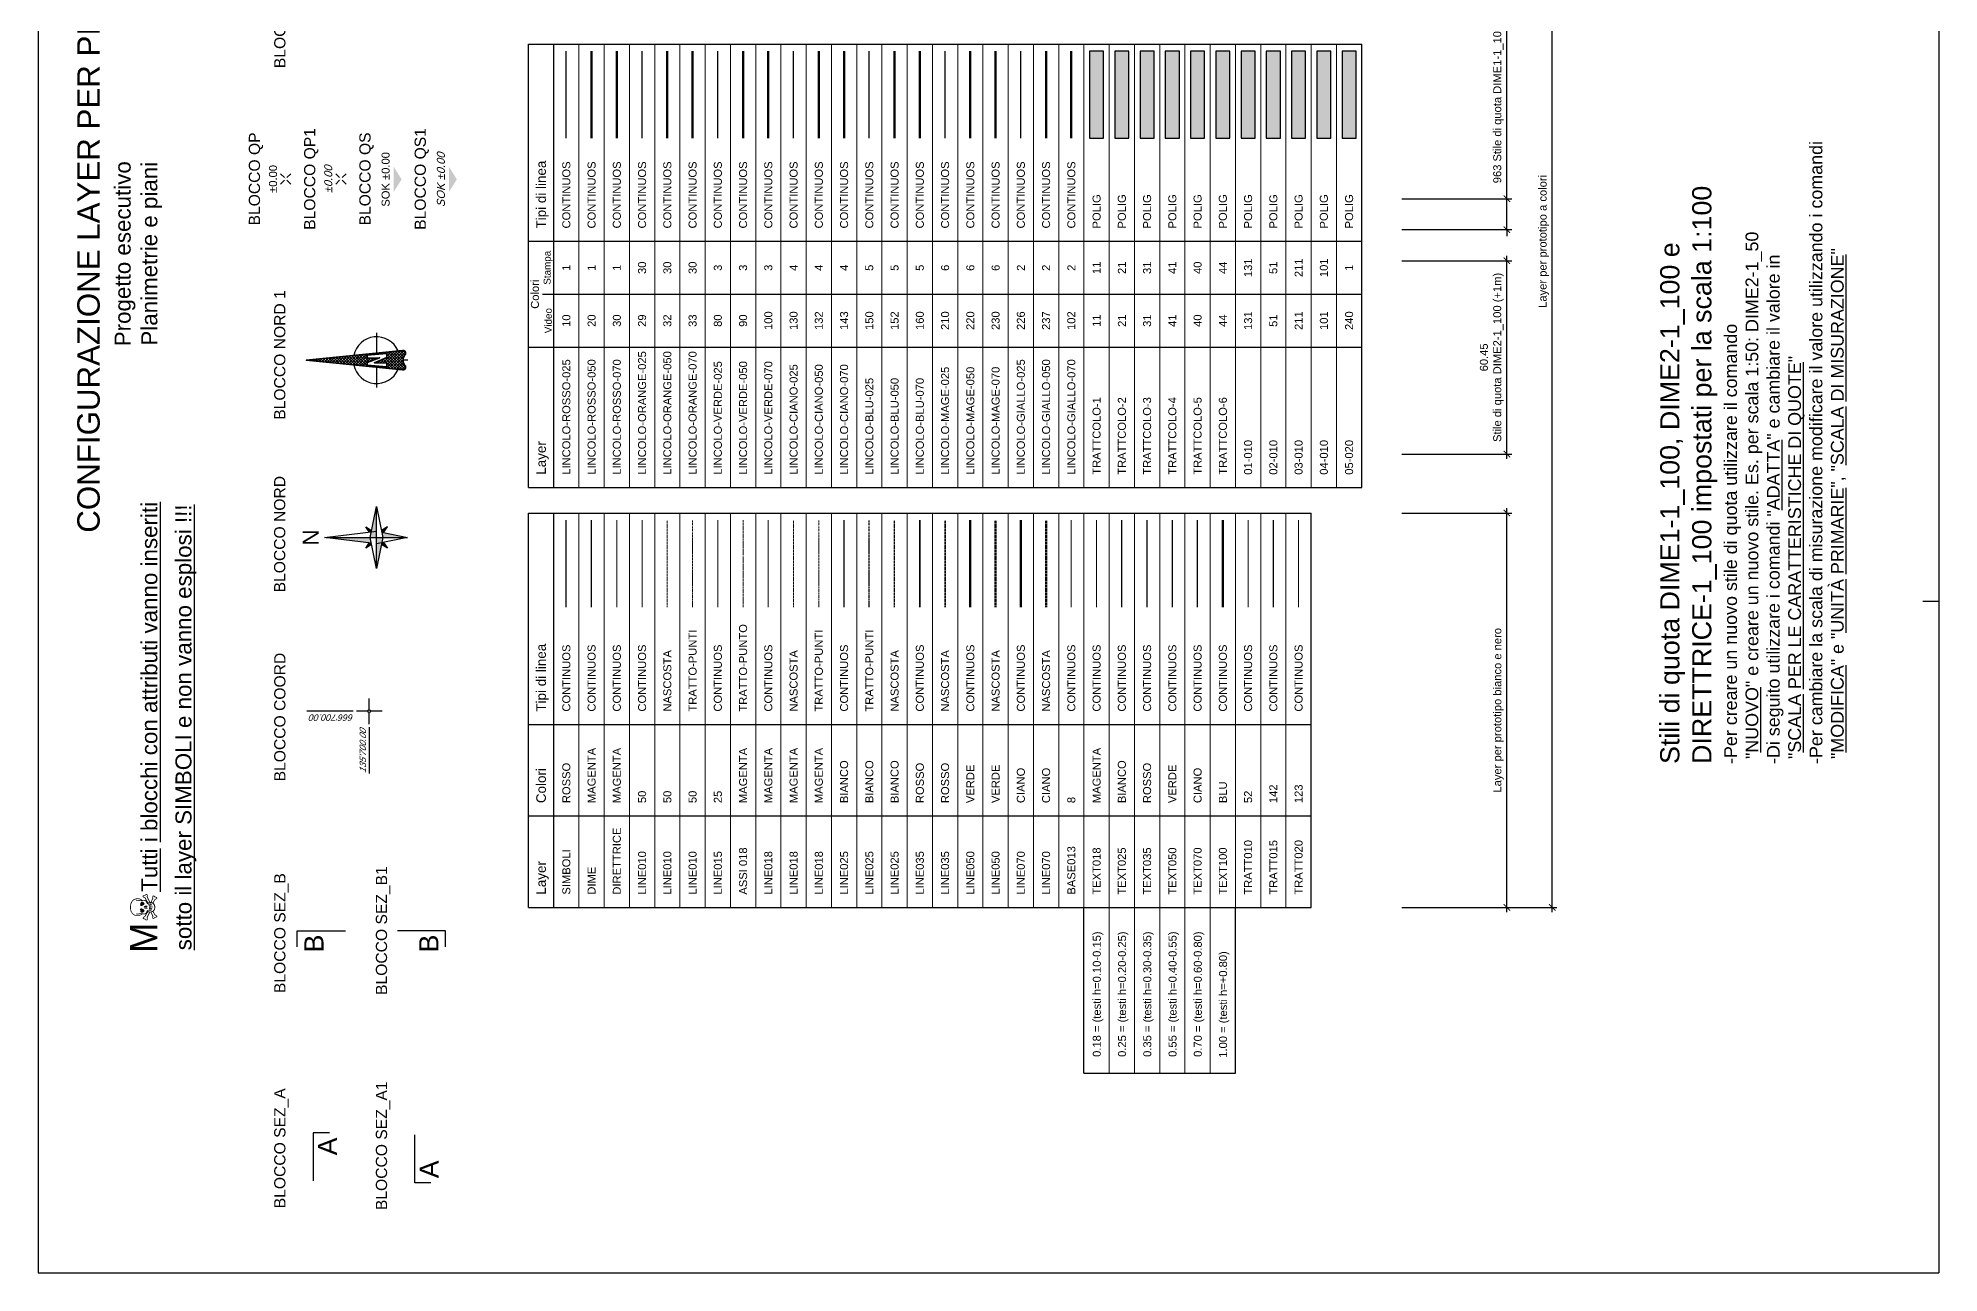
# Model space of a CAD drawing. Extents: x 61466 to 63015, y 108404 to 110397.
# Drawn here: x 61466 to 62060, y 108480 to 108866 of the extents above; entities that cross this region are included whole.
import ezdxf
from ezdxf.enums import TextEntityAlignment as Align

# ---------------------------------------------------------------- set-up
doc = ezdxf.new("R2010")
doc.units = 0
doc.header["$LTSCALE"] = 1.000015
doc.header["$MEASUREMENT"] = 0
for name, pattern in [('NASCOSTA2', [4.7625, 3.175, -1.5875]), ('TRATTO-PUNTI2', [0.625, 0.25, -0.125, 0, -0.125, 0, -0.125]), ('TRATTO-PUNTO', [1, 0.5, -0.25, 0, -0.25])]:
    doc.linetypes.add(name, pattern=pattern)
for name, color, linetype, lineweight in [('01-010', 131, 'Continuous', 9), ('02-010', 51, 'Continuous', 9), ('03-010', 211, 'Continuous', 9), ('04-010', 101, 'Continuous', 9), ('05-020', 240, 'Continuous', 20), ('ASSI018', 6, 'TRATTO-PUNTO', 18), ('BASE013', 8, 'Continuous', 13), ('DIRETTRICE', 6, 'Continuous', 18), ('LINCOLOBLU-025', 150, 'Continuous', 25), ('LINCOLOBLU-050', 152, 'Continuous', 50), ('LINCOLOBLU-070', 160, 'Continuous', 70), ('LINCOLOCIANO-025', 130, 'Continuous', 25), ('LINCOLOCIANO-050', 132, 'Continuous', 50), ('LINCOLOCIANO-070', 143, 'Continuous', 70), ('LINCOLOGIALLO-025', 226, 'Continuous', 25), ('LINCOLOGIALLO-050', 237, 'Continuous', 50), ('LINCOLOGIALLO-070', 102, 'Continuous', 70), ('LINCOLOMAGE-025', 210, 'Continuous', 25), ('LINCOLOMAGE-050', 220, 'Continuous', 50), ('LINCOLOMAGE-070', 230, 'Continuous', 70), ('LINCOLOORANGE-025', 66, 'Continuous', 25), ('LINCOLOORANGE-050', 32, 'Continuous', 50), ('LINCOLOORANGE-070', 33, 'Continuous', 70), ('LINCOLOROSSO-025', 10, 'Continuous', 25), ('LINCOLOROSSO-050', 20, 'Continuous', 50), ('LINCOLOROSSO-070', 30, 'Continuous', 70), ('LINCOLOVERDE-025', 80, 'Continuous', 25), ('LINCOLOVERDE-050', 90, 'Continuous', 50), ('LINCOLOVERDE-070', 100, 'Continuous', 70), ('LINE010', 2, 'Continuous', 9), ('LINE015', 25, 'Continuous', 15), ('LINE018', 6, 'Continuous', 18), ('LINE025', 7, 'Continuous', 25), ('LINE035', 1, 'Continuous', 35), ('LINE050', 3, 'Continuous', 53), ('LINE070', 4, 'Continuous', 70), ('TEXT018', 6, 'Continuous', 18), ('TEXT025', 7, 'Continuous', 25), ('TEXT100', 5, 'Continuous', 80), ('TRATT010', 52, 'Continuous', 9), ('TRATT020', 123, 'Continuous', 20)]:
    doc.layers.add(name, color=color, linetype=linetype, lineweight=lineweight)
for name, color, linetype in [('DIME', 6, 'Continuous'), ('SIMBOLI', 1, 'Continuous'), ('TEXT035', 1, 'Continuous'), ('TEXT050', 3, 'Continuous'), ('TEXT070', 4, 'Continuous'), ('TRATT015', 8, 'Continuous'), ('TRATTCOLO-1', 11, 'Continuous'), ('TRATTCOLO-2', 21, 'Continuous'), ('TRATTCOLO-3', 31, 'Continuous'), ('TRATTCOLO-4', 41, 'Continuous'), ('TRATTCOLO-5', 40, 'Continuous'), ('TRATTCOLO-6', 44, 'Continuous')]:
    doc.layers.add(name, color=color, linetype=linetype)
doc.styles.add('ARIAL', font='arial.ttf')
doc.styles.add('ARIAL CORSIVO', font='ariali.ttf', dxfattribs={"oblique": 7.5})
doc.dimstyles.new('DIME1-1_100', dxfattribs={"dimscale": 10, "dimtxt": 0.25, "dimasz": 0.2, "dimexe": 0.15, "dimexo": 0.5, "dimgap": 0.1, "dimtad": 1, "dimdec": 0, "dimlfac": 100, "dimzin": 4, "dimdsep": 46, "dimtxsty": 'ARIAL', "dimblk1": 'ARCHTICK', "dimblk2": 'ARCHTICK', "dimsah": 1, "dimcen": 0.09, "dimdle": 0.15, "dimclrd": 6, "dimclre": 6, "dimclrt": 1, "dimaunit": 2, "dimadec": 0, "dimazin": 0, "dimtfac": 1, "dimtdec": 0, "dimtmove": 0, "dimatfit": 1, "dimldrblk": 'ARCHTICK', "dimfxl": 1, "dimtolj": 1, "dimtzin": 0, "dimarcsym": 0})
doc.dimstyles.new('DIME2-1_100', dxfattribs={"dimscale": 10, "dimtxt": 0.25, "dimasz": 0.2, "dimexe": 0.15, "dimexo": 0.5, "dimgap": 0.1, "dimtad": 1, "dimzin": 0, "dimdsep": 46, "dimtxsty": 'ARIAL', "dimblk1": 'ARCHTICK', "dimblk2": 'ARCHTICK', "dimsah": 1, "dimcen": 0.09, "dimdle": 0.15, "dimclrd": 6, "dimclre": 6, "dimclrt": 1, "dimaunit": 2, "dimadec": 0, "dimazin": 0, "dimtfac": 1, "dimtmove": 0, "dimatfit": 1, "dimldrblk": 'ARCHTICK', "dimfxl": 1, "dimtolj": 1, "dimtzin": 0, "dimarcsym": 0})

# ---------------------------------------------------------------- blocks, each defined once
blk = doc.blocks.new('_ARCHTICK')
at = {"color": 0, "linetype": 'ByBlock', "const_width": 0.15}
blk.add_lwpolyline([(-0.5, -0.5), (0.5, 0.5)], dxfattribs=at)
blk = doc.blocks.new('*D33')
at = {"layer": 'DIME', "color": 6, "lineweight": -2, "transparency": 16777216}
for p, q in [((61892, 108717.12), (61926.34, 108717.12)), ((61924.84, 108592.32), (61924.84, 108718.62)), ((61892, 108593.82), (61926.34, 108593.82))]:
    blk.add_line(p, q, dxfattribs=at)
at = {"layer": 'DIME', "color": 6, "lineweight": -2, "transparency": 16777216, "xscale": 2, "yscale": 2, "zscale": 2}
for p, rotation in [((61924.84, 108717.12), 90), ((61924.84, 108593.82), 270)]:
    blk.add_blockref('_ARCHTICK', p, dxfattribs=dict(at, rotation=rotation))
at = {"layer": 'DIME', "color": 1, "transparency": 16777216, "insert": (61922.22, 108655.47), "char_height": 2.5, "attachment_point": 5, "rotation": 90, "style": 'ARIAL'}
blk.add_mtext('\\A1;{\\fArial|b0|i0|c0|p32;Layer per prototipo bianco e nero}', dxfattribs=at)
blk = doc.blocks.new('*D34')
at = {"layer": 'DIME', "color": 6, "lineweight": -2, "transparency": 16777216}
for p, q in [((61924.84, 108815.33), (61924.84, 108879.88)), ((61892, 108815.33), (61926.34, 108815.33)), ((61924.84, 108805.7), (61924.84, 108815.33)), ((61892, 108805.7), (61926.34, 108805.7)), ((61924.84, 108805.7), (61924.84, 108803.7))]:
    blk.add_line(p, q, dxfattribs=at)
at = {"layer": 'DIME', "color": 6, "lineweight": -2, "transparency": 16777216, "xscale": 2, "yscale": 2, "zscale": 2}
for p, rotation in [((61924.84, 108815.33), 270), ((61924.84, 108805.7), 90)]:
    blk.add_blockref('_ARCHTICK', p, dxfattribs=dict(at, rotation=rotation))
at = {"layer": 'DIME', "color": 1, "transparency": 16777216, "insert": (61922.2, 108849.61), "char_height": 2.5, "attachment_point": 5, "rotation": 90, "style": 'ARIAL'}
blk.add_mtext('\\A1;963 {\\fArial|b0|i0|c0|p32;Stile di quota DIME1-1_100 (-1m)}', dxfattribs=at)
blk = doc.blocks.new('*D35')
at = {"layer": 'DIME', "color": 6, "lineweight": -2, "transparency": 16777216}
for p, q in [((61924.84, 108734.05), (61924.84, 108797.5)), ((61892, 108796), (61926.34, 108796)), ((61892, 108735.55), (61926.34, 108735.55))]:
    blk.add_line(p, q, dxfattribs=at)
at = {"layer": 'DIME', "color": 6, "lineweight": -2, "transparency": 16777216, "xscale": 2, "yscale": 2, "zscale": 2}
for p, rotation in [((61924.84, 108796), 90), ((61924.84, 108735.55), 270)]:
    blk.add_blockref('_ARCHTICK', p, dxfattribs=dict(at, rotation=rotation))
at = {"layer": 'DIME', "color": 1, "transparency": 16777216, "insert": (61920.11, 108765.77), "char_height": 2.5, "attachment_point": 5, "rotation": 90, "style": 'ARIAL'}
blk.add_mtext('\\A1;60.45 \\PStile di quota DIME2-1_100 (+1m)', dxfattribs=at)
blk = doc.blocks.new('*D37')
at = {"layer": 'DIME', "color": 6, "lineweight": -2, "transparency": 16777216}
for p, q in [((61938.99, 108592.32), (61938.99, 109011.74)), ((61892, 109010.24), (61940.49, 109010.24)), ((61892, 108593.82), (61940.49, 108593.82))]:
    blk.add_line(p, q, dxfattribs=at)
at = {"layer": 'DIME', "color": 6, "lineweight": -2, "transparency": 16777216, "xscale": 2, "yscale": 2, "zscale": 2}
for p, rotation in [((61938.99, 109010.24), 90), ((61938.99, 108593.82), 270)]:
    blk.add_blockref('_ARCHTICK', p, dxfattribs=dict(at, rotation=rotation))
at = {"layer": 'DIME', "color": 1, "transparency": 16777216, "insert": (61936.37, 108802.03), "char_height": 2.5, "attachment_point": 5, "rotation": 90, "style": 'ARIAL'}
blk.add_mtext('\\A1;{\\fArial|b0|i0|c0|p32;Layer per prototipo a colori}', dxfattribs=at)
blk = doc.blocks.new('SEZ_B1')
at = {"layer": 'SIMBOLI', "color": 4}
blk.add_lwpolyline([(-0.5, 0), (0, 0), (0, 1.5)], dxfattribs=at)
at = {"layer": 'SIMBOLI', "color": 4, "style": 'ARIAL'}
blk.add_attdef('SEZIONE', text='', height=0.6, dxfattribs=at).set_placement((-0.397, 0.519), align=Align.MIDDLE)
blk = doc.blocks.new('SEZ_B')
at = {"layer": 'SIMBOLI', "color": 4, "flags": 128}
blk.add_lwpolyline([(-0.5, 0), (0, 0), (0, -1.5)], dxfattribs=at)
at = {"layer": 'SIMBOLI', "color": 4, "style": 'ARIAL'}
blk.add_attdef('SEZIONE', text='', height=0.6, dxfattribs=at).set_placement((-0.397, -0.519), align=Align.MIDDLE)
blk = doc.blocks.new('SEZ_A')
at = {"layer": 'SIMBOLI', "color": 4, "flags": 128}
blk.add_lwpolyline([(0, -0.5), (0, 0), (-1.5, 0)], dxfattribs=at)
at = {"layer": 'SIMBOLI', "color": 4, "style": 'ARIAL'}
blk.add_attdef('SEZIONE', text='', height=0.6, dxfattribs=at).set_placement((-0.421, -0.443), align=Align.MIDDLE)
blk = doc.blocks.new('NORD')
at = {"layer": 'SIMBOLI'}
for p, q in [((-0.18, 0.163), (0, 1.631)), ((-0.18, 0.163), (0, 1.631)), ((0, 1.631), (0.2, 0)), ((0, 1.631), (0.2, 0)), ((0, 1.577), (0, -0.969)), ((0, 1.577), (0, -0.969)), ((-0.969, 0), (0, 0.2)), ((-0.969, 0), (0, 0.2)), ((-0.969, 0), (0.969, 0)), ((0, -0.2), (-0.969, 0)), ((-0.969, 0), (0.969, 0)), ((0, -0.2), (-0.969, 0)), ((-0.218, 0.155), (-0.337, 0.337)), ((-0.337, 0.337), (-0.172, 0.229)), ((-0.218, 0.155), (-0.337, 0.337)), ((-0.337, 0.337), (-0.172, 0.229)), ((0, -0.969), (-0.2, 0)), ((0, -0.969), (-0.2, 0)), ((0, 0.2), (0.969, 0)), ((0, 0.2), (0.969, 0)), ((0.969, 0), (0, -0.2)), ((0.969, 0), (0, -0.2)), ((0.172, 0.229), (0.337, 0.337)), ((0.172, 0.229), (0.337, 0.337)), ((0.337, 0.337), (0.218, 0.155)), ((0.337, 0.337), (0.218, 0.155)), ((-0.337, -0.337), (-0.218, -0.155)), ((-0.337, -0.337), (-0.218, -0.155)), ((-0.155, -0.218), (-0.337, -0.337)), ((-0.155, -0.218), (-0.337, -0.337)), ((0.166, -0.166), (0, -0.969)), ((0.166, -0.166), (0, -0.969)), ((0.155, -0.218), (0.337, -0.337)), ((0.155, -0.218), (0.337, -0.337)), ((0.337, -0.337), (0.218, -0.155)), ((0.337, -0.337), (0.218, -0.155))]:
    blk.add_line(p, q, dxfattribs=at)
for points in [[(-0.18, 0.163), (0, 1.631), (0, 0.2)], [(-0.18, 0.163), (0, 1.631), (0, 0.2)], [(-0.969, 0), (0, 0), (0, -0.2)], [(-0.969, 0), (0, 0), (0, -0.2)], [(-0.337, 0.337), (-0.18, 0.163), (-0.218, 0.155)], [(-0.337, 0.337), (-0.172, 0.229), (-0.18, 0.163)], [(-0.337, 0.337), (-0.18, 0.163), (-0.218, 0.155)], [(-0.337, 0.337), (-0.172, 0.229), (-0.18, 0.163)], [(0, 0), (0, 0.2), (0.969, 0)], [(0, 0), (0, 0.2), (0.969, 0)], [(0.172, 0.229), (0.337, 0.337), (0.218, 0.155), (0.18, 0.163)], [(0.18, 0.163), (0.172, 0.229), (0.337, 0.337)], [(0.172, 0.229), (0.337, 0.337), (0.218, 0.155), (0.18, 0.163)], [(0.18, 0.163), (0.172, 0.229), (0.337, 0.337)], [(0.218, 0.155), (0.18, 0.163), (0.337, 0.337)], [(0.218, 0.155), (0.18, 0.163), (0.337, 0.337)], [(-0.337, -0.337), (-0.218, -0.155), (-0.166, -0.166)], [(-0.337, -0.337), (-0.218, -0.155), (-0.166, -0.166)], [(-0.337, -0.337), (-0.166, -0.166), (-0.155, -0.218)], [(-0.337, -0.337), (-0.166, -0.166), (-0.155, -0.218)], [(0, -0.2), (0.166, -0.166), (0, -0.969)], [(0, -0.2), (0.166, -0.166), (0, -0.969)], [(0.155, -0.218), (0.166, -0.166), (0.337, -0.337)], [(0.155, -0.218), (0.166, -0.166), (0.337, -0.337)], [(0.166, -0.166), (0.218, -0.155), (0.337, -0.337)], [(0.166, -0.166), (0.218, -0.155), (0.337, -0.337)]]:
    blk.add_solid(points, dxfattribs=at)
at = {"layer": 'SIMBOLI', "style": 'ARIAL'}
blk.add_text('N', height=0.5, dxfattribs=at).set_placement((0, 1.657), align=Align.BOTTOM_CENTER)
blk = doc.blocks.new('QS')
at = {"layer": 'SIMBOLI'}
blk.add_solid([(0.4, 0.25), (-0.4, 0.25), (0, 0)], dxfattribs=at)
at = {"layer": 'SIMBOLI', "style": 'ARIAL'}
blk.add_attdef('SOK', text='', height=0.25, dxfattribs=at).set_placement((0, 0.375), align=Align.CENTER)
blk = doc.blocks.new('SEZ_A1')
at = {"layer": 'SIMBOLI', "color": 4}
blk.add_lwpolyline([(-1.5, -0.5), (-1.5, 0), (0, 0)], dxfattribs=at)
at = {"layer": 'SIMBOLI', "color": 4, "style": 'ARIAL', "text_generation_flag": 6}
blk.add_attdef('SEZIONE', text='', height=0.6, rotation=180, dxfattribs=at).set_placement((-1.079, -0.443), align=Align.MIDDLE)
blk = doc.blocks.new('QP')
at = {"layer": 'LINE018'}
for p, q in [((-0.161, 0.161), (-0.04, 0.04)), ((0.04, 0.04), (0.161, 0.161)), ((-0.161, -0.161), (-0.04, -0.04)), ((0.04, -0.04), (0.161, -0.161))]:
    blk.add_line(p, q, dxfattribs=at)
at = {"layer": 'LINE018', "const_width": 0.00778}
blk.add_lwpolyline([(-0.004, 0, 1), (0.004, 0, 1)], format="xyb", close=True, dxfattribs=at)
at = {"layer": 'SIMBOLI', "style": 'ARIAL'}
blk.add_attdef('0.00', text='', height=0.25, dxfattribs=at).set_placement((0, 0.27), align=Align.CENTER)
blk = doc.blocks.new('QP1')
at = {"layer": 'LINE018'}
for p, q in [((-0.161, 0.161), (-0.04, 0.04)), ((0.04, 0.04), (0.161, 0.161)), ((-0.161, -0.161), (-0.04, -0.04)), ((0.04, -0.04), (0.161, -0.161))]:
    blk.add_line(p, q, dxfattribs=at)
at = {"layer": 'LINE018', "const_width": 0.00778}
blk.add_lwpolyline([(-0.004, 0, 1), (0.004, 0, 1)], format="xyb", close=True, dxfattribs=at)
at = {"layer": 'SIMBOLI', "style": 'ARIAL CORSIVO', "oblique": 7.5}
blk.add_attdef('0.00', text='', height=0.25, dxfattribs=at).set_placement((0, 0.27), align=Align.CENTER)
blk = doc.blocks.new('QS1')
at = {"layer": 'SIMBOLI'}
blk.add_solid([(0.4, 0.25), (-0.4, 0.25), (0, 0)], dxfattribs=at)
at = {"layer": 'SIMBOLI', "style": 'ARIAL CORSIVO', "oblique": 7.5}
blk.add_attdef('SOK', text='', height=0.25, dxfattribs=at).set_placement((0, 0.375), align=Align.CENTER)
blk = doc.blocks.new('NORD 1')
at = {"layer": 'TRATT010'}
h = blk.add_hatch(dxfattribs=at)
h.set_pattern_fill('ANSI37', color=256, scale=0.5, style=0)
h.set_pattern_definition([(45, (-28.532005, -47.84921), (-0.044194174, 0.044194174), []), (135, (-28.532005, -47.84921), (-0.044194174, -0.044194174), [])])
h.paths.add_polyline_path([(0, 3.171), (-0.305, 0.163, 0.556724), (-0.21, 0.065, 0.109588), (-0.137, 0.108, -0.176399), (0, 0.14, -0.176399), (0.137, 0.108, 0.109588), (0.21, 0.065, 0.556724), (0.305, 0.163)])
h.paths.add_polyline_path([(0.065, 1.263), (0.16, 1.263), (0.211, 0.654), (0.079, 0.654), (-0.083, 1.037), (-0.096, 0.654), (-0.211, 0.654), (-0.16, 1.263), (-0.073, 1.263), (0.076, 0.879)], flags=16)
at = {"layer": 'LINE025'}
for p, q in [((-0.223, 0.97), (-0.853, 0.97)), ((0.853, 0.97), (0.223, 0.97)), ((0, 0), (0, 0.14))]:
    blk.add_line(p, q, dxfattribs=at)
for start, end in [(101.91668, 246.50366), (293.49634, 78.08332)]:
    blk.add_arc((0, 0.97), 0.73, start, end, dxfattribs=at)
at = {"layer": 'LINE035'}
blk.add_lwpolyline([(-0.305, 0.163, 0.556724), (-0.21, 0.065, 0.109588), (-0.137, 0.108, -0.176399), (0, 0.14, -0.176399), (0.137, 0.108, 0.109588), (0.21, 0.065, 0.556724), (0.305, 0.163), (0, 3.171)], format="xyb", close=True, dxfattribs=at)
blk.add_lwpolyline([(-0.211, 0.654), (-0.16, 1.263), (-0.073, 1.263), (0.076, 0.879), (0.065, 1.263), (0.16, 1.263), (0.211, 0.654), (0.079, 0.654), (-0.083, 1.037), (-0.096, 0.654)], close=True, dxfattribs=at)
blk = doc.blocks.new('COORD')
at = {"layer": 'SIMBOLI', "color": 6}
for p, q in [((0, 0.5), (0, 1.95)), ((-0.5, 0), (-1.95, 0)), ((-0.4, 0), (-0.04, 0)), ((0, 0.04), (0, 0.4)), ((0.04, 0), (0.4, 0)), ((0, -0.4), (0, -0.04))]:
    blk.add_line(p, q, dxfattribs=at)
blk.add_circle((0, 0), 0.04, dxfattribs=at)
at = {"layer": 'TEXT025', "color": 0, "style": 'ARIAL CORSIVO', "oblique": 7.5}
blk.add_attdef('X', (-0.1, 0.5), '', height=0.2, rotation=90, dxfattribs=at)
at = {"layer": 'TEXT025', "color": 0, "style": 'ARIAL CORSIVO', "oblique": 20.25}
blk.add_attdef('Y', (-1.926, 0.1), '', height=0.2, dxfattribs=at)

msp = doc.modelspace()

# ---------------------------------------------------------------- hatches: boundary and pattern name
at = {"layer": '01-010'}
msp.add_hatch(color=256, dxfattribs=at).paths.add_polyline_path([(61841.782, 108834.281), (61846.161, 108834.281), (61846.161, 108861.441), (61841.782, 108861.441)])
at = {"layer": '02-010'}
msp.add_hatch(color=256, dxfattribs=at).paths.add_polyline_path([(61849.672, 108834.281), (61854.051, 108834.281), (61854.051, 108861.441), (61849.672, 108861.441)])
at = {"layer": '03-010'}
msp.add_hatch(color=256, dxfattribs=at).paths.add_polyline_path([(61857.562, 108834.281), (61861.941, 108834.281), (61861.941, 108861.441), (61857.562, 108861.441)])
at = {"layer": '04-010'}
msp.add_hatch(color=256, dxfattribs=at).paths.add_polyline_path([(61865.452, 108834.281), (61869.832, 108834.281), (61869.832, 108861.441), (61865.452, 108861.441)])
at = {"layer": '05-020'}
msp.add_hatch(color=256, dxfattribs=at).paths.add_polyline_path([(61873.342, 108834.281), (61877.722, 108834.281), (61877.722, 108861.441), (61873.342, 108861.441)])
at = {"layer": 'TRATTCOLO-1'}
msp.add_hatch(color=256, dxfattribs=at).paths.add_polyline_path([(61798.82, 108861.441), (61794.441, 108861.441), (61794.441, 108834.281), (61798.82, 108834.281)])
at = {"layer": 'TRATTCOLO-2'}
msp.add_hatch(color=256, dxfattribs=at).paths.add_polyline_path([(61806.71, 108861.441), (61802.331, 108861.441), (61802.331, 108834.281), (61806.71, 108834.281)])
at = {"layer": 'TRATTCOLO-3'}
msp.add_hatch(color=256, dxfattribs=at).paths.add_polyline_path([(61814.6, 108861.441), (61810.221, 108861.441), (61810.221, 108834.281), (61814.6, 108834.281)])
at = {"layer": 'TRATTCOLO-4'}
msp.add_hatch(color=256, dxfattribs=at).paths.add_polyline_path([(61818.111, 108834.281), (61822.491, 108834.281), (61822.491, 108861.441), (61818.111, 108861.441)])
at = {"layer": 'TRATTCOLO-5'}
msp.add_hatch(color=256, dxfattribs=at).paths.add_polyline_path([(61830.381, 108861.441), (61826.001, 108861.441), (61826.001, 108834.281), (61830.381, 108834.281)])
at = {"layer": 'TRATTCOLO-6'}
msp.add_hatch(color=256, dxfattribs=at).paths.add_polyline_path([(61833.891, 108834.281), (61838.271, 108834.281), (61838.271, 108861.441), (61833.891, 108861.441)])

# ---------------------------------------------------------------- linework, layer by layer
at = {"layer": 'ASSI018', "linetype": 'TRATTO-PUNTO', "ltscale": 0.5}
msp.add_line((61686.166, 108687.717), (61686.166, 108714.877), dxfattribs=at)
at = {"layer": 'BASE013'}
msp.add_line((61788.738, 108687.717), (61788.738, 108714.877), dxfattribs=at)
at = {"layer": 'DIME'}
msp.add_line((61638.825, 108687.717), (61638.825, 108714.877), dxfattribs=at)
at = {"layer": 'DIRETTRICE'}
msp.add_line((61646.715, 108687.717), (61646.715, 108714.877), dxfattribs=at)
at = {"layer": 'LINCOLOBLU-025'}
msp.add_line((61725.617, 108834.277), (61725.617, 108861.437), dxfattribs=at)
at = {"layer": 'LINCOLOBLU-050'}
msp.add_line((61733.507, 108834.277), (61733.507, 108861.437), dxfattribs=at)
at = {"layer": 'LINCOLOBLU-070'}
msp.add_line((61741.397, 108834.277), (61741.397, 108861.437), dxfattribs=at)
at = {"layer": 'LINCOLOCIANO-025', "ltscale": 0.1}
msp.add_line((61701.946, 108834.277), (61701.946, 108861.437), dxfattribs=at)
at = {"layer": 'LINCOLOCIANO-050'}
msp.add_line((61709.836, 108834.277), (61709.836, 108861.437), dxfattribs=at)
at = {"layer": 'LINCOLOCIANO-070', "ltscale": 0.1}
msp.add_line((61717.726, 108834.277), (61717.726, 108861.437), dxfattribs=at)
at = {"layer": 'LINCOLOGIALLO-025'}
msp.add_line((61772.958, 108834.277), (61772.958, 108861.437), dxfattribs=at)
at = {"layer": 'LINCOLOGIALLO-050'}
msp.add_line((61780.848, 108834.277), (61780.848, 108861.437), dxfattribs=at)
at = {"layer": 'LINCOLOGIALLO-070'}
msp.add_line((61788.738, 108834.277), (61788.738, 108861.437), dxfattribs=at)
at = {"layer": 'LINCOLOMAGE-025'}
msp.add_line((61749.287, 108834.277), (61749.287, 108861.437), dxfattribs=at)
at = {"layer": 'LINCOLOMAGE-050'}
msp.add_line((61757.177, 108834.277), (61757.177, 108861.437), dxfattribs=at)
at = {"layer": 'LINCOLOMAGE-070'}
msp.add_line((61765.067, 108834.277), (61765.067, 108861.437), dxfattribs=at)
at = {"layer": 'LINCOLOORANGE-025', "ltscale": 0.1}
msp.add_line((61654.605, 108834.277), (61654.605, 108861.437), dxfattribs=at)
at = {"layer": 'LINCOLOORANGE-050'}
msp.add_line((61662.495, 108834.277), (61662.495, 108861.437), dxfattribs=at)
at = {"layer": 'LINCOLOORANGE-070', "ltscale": 0.1}
msp.add_line((61670.385, 108834.277), (61670.385, 108861.437), dxfattribs=at)
at = {"layer": 'LINCOLOROSSO-025'}
msp.add_line((61630.935, 108834.277), (61630.935, 108861.437), dxfattribs=at)
at = {"layer": 'LINCOLOROSSO-050'}
msp.add_line((61638.825, 108834.277), (61638.825, 108861.437), dxfattribs=at)
at = {"layer": 'LINCOLOROSSO-070'}
msp.add_line((61646.715, 108834.277), (61646.715, 108861.437), dxfattribs=at)
at = {"layer": 'LINCOLOVERDE-025'}
msp.add_line((61678.276, 108834.277), (61678.276, 108861.437), dxfattribs=at)
at = {"layer": 'LINCOLOVERDE-050', "ltscale": 0.1}
msp.add_line((61686.166, 108834.277), (61686.166, 108861.437), dxfattribs=at)
at = {"layer": 'LINCOLOVERDE-070'}
msp.add_line((61694.056, 108834.277), (61694.056, 108861.437), dxfattribs=at)
at = {"layer": 'LINE010', "color": 50}
msp.add_line((61654.605, 108687.717), (61654.605, 108714.877), dxfattribs=at)
at = {"layer": 'LINE010', "color": 50, "linetype": 'NASCOSTA2', "ltscale": 0.1}
msp.add_line((61662.495, 108687.717), (61662.495, 108714.877), dxfattribs=at)
at = {"layer": 'LINE010', "linetype": 'TRATTO-PUNTI2'}
msp.add_line((61670.385, 108687.717), (61670.385, 108714.877), dxfattribs=at)
at = {"layer": 'LINE015'}
msp.add_line((61678.276, 108687.717), (61678.276, 108714.877), dxfattribs=at)
at = {"layer": 'LINE018'}
for p, q in [((61634.88, 108725.068), (61634.88, 108863.677)), ((61642.77, 108725.068), (61642.77, 108863.677)), ((61650.66, 108725.068), (61650.66, 108863.677)), ((61658.55, 108725.068), (61658.55, 108863.677)), ((61666.44, 108725.068), (61666.44, 108863.677)), ((61674.33, 108725.068), (61674.33, 108863.677)), ((61682.221, 108725.068), (61682.221, 108863.677)), ((61690.111, 108725.068), (61690.111, 108863.677)), ((61698.001, 108725.068), (61698.001, 108863.677)), ((61705.891, 108725.068), (61705.891, 108863.677)), ((61713.781, 108725.068), (61713.781, 108863.677)), ((61721.671, 108725.068), (61721.671, 108863.677)), ((61729.562, 108725.068), (61729.562, 108863.677)), ((61737.452, 108725.068), (61737.452, 108863.677)), ((61745.342, 108725.068), (61745.342, 108863.677)), ((61753.232, 108725.068), (61753.232, 108863.677)), ((61761.122, 108725.068), (61761.122, 108863.677)), ((61769.012, 108725.068), (61769.012, 108863.677)), ((61776.903, 108725.068), (61776.903, 108863.677)), ((61784.793, 108725.068), (61784.793, 108863.677)), ((61792.683, 108725.068), (61792.683, 108863.677)), ((61800.573, 108725.068), (61800.573, 108863.677)), ((61808.463, 108725.068), (61808.463, 108863.677)), ((61816.353, 108725.068), (61816.353, 108863.677)), ((61824.244, 108725.068), (61824.244, 108863.677)), ((61832.134, 108725.068), (61832.134, 108863.677)), ((61840.024, 108725.068), (61840.024, 108863.677)), ((61840.024, 108725.068), (61840.024, 108863.677)), ((61847.914, 108725.068), (61847.914, 108863.677)), ((61847.914, 108725.068), (61847.914, 108863.677)), ((61855.804, 108725.068), (61855.804, 108863.677)), ((61855.804, 108725.068), (61855.804, 108863.677)), ((61863.694, 108725.068), (61863.694, 108863.677)), ((61863.694, 108725.068), (61863.694, 108863.677)), ((61871.585, 108725.068), (61871.585, 108863.677)), ((61634.88, 108593.821), (61634.88, 108717.117)), ((61642.77, 108593.821), (61642.77, 108717.117)), ((61650.66, 108593.821), (61650.66, 108717.117)), ((61658.55, 108593.821), (61658.55, 108717.117)), ((61666.44, 108593.821), (61666.44, 108717.117)), ((61674.33, 108593.821), (61674.33, 108717.117)), ((61682.221, 108593.821), (61682.221, 108717.117)), ((61690.111, 108593.821), (61690.111, 108717.117)), ((61694.056, 108687.717), (61694.056, 108714.877)), ((61698.001, 108593.821), (61698.001, 108717.117)), ((61705.891, 108593.821), (61705.891, 108717.117)), ((61713.781, 108593.821), (61713.781, 108717.117)), ((61721.671, 108593.821), (61721.671, 108717.117)), ((61729.562, 108593.821), (61729.562, 108717.117)), ((61737.452, 108593.821), (61737.452, 108717.117)), ((61745.342, 108593.821), (61745.342, 108717.117)), ((61753.232, 108593.821), (61753.232, 108717.117)), ((61761.122, 108593.821), (61761.122, 108717.117)), ((61769.012, 108593.821), (61769.012, 108717.117)), ((61776.903, 108593.821), (61776.903, 108717.117)), ((61784.793, 108593.821), (61784.793, 108717.117)), ((61792.683, 108593.821), (61792.683, 108717.117)), ((61800.573, 108542.008), (61800.573, 108717.117)), ((61808.463, 108542.008), (61808.463, 108717.117)), ((61816.353, 108542.008), (61816.353, 108717.117)), ((61824.244, 108542.008), (61824.244, 108717.117)), ((61832.134, 108542.008), (61832.134, 108717.117)), ((61840.024, 108593.821), (61840.024, 108717.117)), ((61847.914, 108593.821), (61847.914, 108717.117)), ((61855.804, 108593.821), (61855.804, 108717.117))]:
    msp.add_line(p, q, dxfattribs=at)
at = {"layer": 'LINE018', "linetype": 'NASCOSTA2', "ltscale": 0.1}
msp.add_line((61701.946, 108687.717), (61701.946, 108714.877), dxfattribs=at)
at = {"layer": 'LINE018', "linetype": 'TRATTO-PUNTI2'}
msp.add_line((61709.836, 108687.717), (61709.836, 108714.877), dxfattribs=at)
at = {"layer": 'LINE025'}
for p, q in [((61465.855, 109319.578), (61465.855, 108479.578)), ((62059.855, 109109.578), (62059.855, 108479.578)), ((61619.099, 108725.068), (61619.099, 108863.677)), ((61619.099, 108863.677), (61879.475, 108863.677)), ((61626.989, 108725.068), (61626.989, 108863.677)), ((61879.475, 108725.068), (61879.475, 108863.677)), ((61619.099, 108802.047), (61840.024, 108802.047)), ((61840.024, 108802.047), (61879.475, 108802.047)), ((61623.508, 108785.517), (61840.024, 108785.517)), ((61840.024, 108785.517), (61879.475, 108785.517)), ((61619.099, 108768.987), (61840.024, 108768.987)), ((61840.024, 108768.987), (61879.475, 108768.987)), ((61619.099, 108725.068), (61840.024, 108725.068)), ((61840.024, 108725.068), (61879.475, 108725.068)), ((61619.099, 108717.117), (61863.694, 108717.117)), ((61619.099, 108593.821), (61619.099, 108717.117)), ((61626.989, 108593.821), (61626.989, 108717.117)), ((61717.726, 108687.717), (61717.726, 108714.877)), ((61863.694, 108593.821), (61863.694, 108717.117)), ((62054.855, 108689.578), (62059.855, 108689.578)), ((61619.099, 108651.033), (61863.694, 108651.033)), ((61619.099, 108622.427), (61863.694, 108622.427)), ((61619.099, 108593.821), (61792.683, 108593.821)), ((61792.683, 108542.008), (61792.683, 108593.821)), ((61792.683, 108593.821), (61840.024, 108593.821)), ((61840.024, 108542.008), (61840.024, 108593.821)), ((61840.024, 108593.821), (61863.694, 108593.821)), ((61792.683, 108542.008), (61840.024, 108542.008)), ((61465.855, 108479.578), (62059.855, 108479.578))]:
    msp.add_line(p, q, dxfattribs=at)
at = {"layer": 'LINE025', "linetype": 'TRATTO-PUNTI2'}
msp.add_line((61725.617, 108687.717), (61725.617, 108714.877), dxfattribs=at)
at = {"layer": 'LINE025', "linetype": 'NASCOSTA2', "ltscale": 0.1}
msp.add_line((61733.507, 108687.717), (61733.507, 108714.877), dxfattribs=at)
at = {"layer": 'LINE025', "flags": 128}
for points in [[(61798.818, 108834.277), (61798.818, 108861.437), (61794.438, 108861.437), (61794.438, 108834.277)], [(61806.708, 108834.277), (61806.708, 108861.437), (61802.328, 108861.437), (61802.328, 108834.277)], [(61814.598, 108834.277), (61814.598, 108861.437), (61810.219, 108861.437), (61810.219, 108834.277)], [(61822.488, 108834.277), (61822.488, 108861.437), (61818.109, 108861.437), (61818.109, 108834.277)], [(61830.378, 108834.277), (61830.378, 108861.437), (61825.999, 108861.437), (61825.999, 108834.277)], [(61838.269, 108834.277), (61838.269, 108861.437), (61833.889, 108861.437), (61833.889, 108834.277)], [(61846.159, 108834.277), (61846.159, 108861.437), (61841.779, 108861.437), (61841.779, 108834.277)], [(61854.049, 108834.277), (61854.049, 108861.437), (61849.669, 108861.437), (61849.669, 108834.277)], [(61861.939, 108834.277), (61861.939, 108861.437), (61857.56, 108861.437), (61857.56, 108834.277)], [(61869.829, 108834.277), (61869.829, 108861.437), (61865.45, 108861.437), (61865.45, 108834.277)], [(61877.719, 108834.277), (61877.719, 108861.437), (61873.34, 108861.437), (61873.34, 108834.277)]]:
    msp.add_lwpolyline(points, close=True, dxfattribs=at)
at = {"layer": 'LINE035'}
msp.add_line((61741.397, 108687.717), (61741.397, 108714.877), dxfattribs=at)
at = {"layer": 'LINE035', "linetype": 'NASCOSTA2', "ltscale": 0.1}
msp.add_line((61749.287, 108687.717), (61749.287, 108714.877), dxfattribs=at)
at = {"layer": 'LINE050'}
msp.add_line((61757.177, 108687.717), (61757.177, 108714.877), dxfattribs=at)
at = {"layer": 'LINE050', "linetype": 'NASCOSTA2', "ltscale": 0.1}
msp.add_line((61765.067, 108687.717), (61765.067, 108714.877), dxfattribs=at)
at = {"layer": 'LINE070'}
msp.add_line((61772.958, 108687.717), (61772.958, 108714.877), dxfattribs=at)
at = {"layer": 'LINE070', "linetype": 'NASCOSTA2', "ltscale": 0.1}
msp.add_line((61780.848, 108687.717), (61780.848, 108714.877), dxfattribs=at)
at = {"layer": 'SIMBOLI'}
msp.add_line((61630.935, 108687.717), (61630.935, 108714.877), dxfattribs=at)
at = {"layer": 'TEXT018'}
msp.add_line((61796.628, 108687.717), (61796.628, 108714.877), dxfattribs=at)
at = {"layer": 'TEXT025'}
msp.add_line((61804.518, 108687.717), (61804.518, 108714.877), dxfattribs=at)
at = {"layer": 'TEXT035'}
msp.add_line((61812.408, 108687.717), (61812.408, 108714.877), dxfattribs=at)
at = {"layer": 'TEXT050'}
msp.add_line((61820.299, 108687.717), (61820.299, 108714.877), dxfattribs=at)
at = {"layer": 'TEXT070'}
msp.add_line((61828.189, 108687.717), (61828.189, 108714.877), dxfattribs=at)
at = {"layer": 'TEXT100'}
msp.add_line((61836.079, 108687.717), (61836.079, 108714.877), dxfattribs=at)
at = {"layer": 'TRATT010'}
msp.add_line((61843.969, 108687.717), (61843.969, 108714.877), dxfattribs=at)
at = {"layer": 'TRATT015'}
msp.add_line((61851.859, 108687.717), (61851.859, 108714.877), dxfattribs=at)
at = {"layer": 'TRATT020'}
msp.add_line((61859.749, 108687.717), (61859.749, 108714.877), dxfattribs=at)

# ---------------------------------------------------------------- block references
at = {"layer": 'SIMBOLI', "xscale": 10, "yscale": 10, "zscale": 10, "rotation": 90}
for name, p, values in [('QS', (61579.465, 108821.411), {'SOK': 'SOK %%P0.00'}), ('QS1', (61596.734, 108821.411), {'SOK': 'SOK %%P0.00'}), ('QP', (61543.228, 108821.547), {'0.00': '%%P0.00'}), ('QP1', (61560.497, 108821.547), {'0.00': '%%P0.00'}), ('COORD', (61569.34, 108655.17), {'X': "666'700.00", 'Y': "135'700.00"}), ('SEZ_B', (61546.883, 108586.534), {'SEZIONE': 'B'}), ('SEZ_B1', (61593.154, 108586.534), {'SEZIONE': 'B'}), ('SEZ_A', (61551.883, 108523.345), {'SEZIONE': 'A'}), ('SEZ_A1', (61583.642, 108522.77), {'SEZIONE': 'A'})]:
    msp.add_blockref(name, p, dxfattribs=at).add_auto_attribs(values)
for name, p in [('NORD 1', (61581.363, 108764.898)), ('NORD', (61571.652, 108709.484))]:
    msp.add_blockref(name, p, dxfattribs=at)

# ---------------------------------------------------------------- texts
at = {"layer": 'TEXT025', "style": 'ARIAL'}
for s, p in [('CONTINUOS', (61630.935, 108806.067)), ('CONTINUOS', (61638.825, 108806.067)), ('CONTINUOS', (61646.715, 108806.067)), ('CONTINUOS', (61654.605, 108806.067)), ('CONTINUOS', (61662.495, 108806.067)), ('CONTINUOS', (61670.385, 108806.067)), ('CONTINUOS', (61678.276, 108806.067)), ('CONTINUOS', (61686.166, 108806.067)), ('CONTINUOS', (61694.056, 108806.067)), ('CONTINUOS', (61701.946, 108806.067)), ('CONTINUOS', (61709.836, 108806.067)), ('CONTINUOS', (61717.726, 108806.067)), ('CONTINUOS', (61725.617, 108806.067)), ('CONTINUOS', (61733.507, 108806.067)), ('CONTINUOS', (61741.397, 108806.067)), ('CONTINUOS', (61749.287, 108806.067)), ('CONTINUOS', (61757.177, 108806.067)), ('CONTINUOS', (61765.067, 108806.067)), ('CONTINUOS', (61772.958, 108806.067)), ('CONTINUOS', (61780.848, 108806.067)), ('CONTINUOS', (61788.738, 108806.067)), ('POLIG', (61796.628, 108806.067)), ('POLIG', (61804.518, 108806.067)), ('POLIG', (61812.408, 108806.067)), ('POLIG', (61820.299, 108806.067)), ('POLIG', (61828.189, 108806.067)), ('POLIG', (61836.079, 108806.067)), ('POLIG', (61843.969, 108806.067)), ('POLIG', (61851.859, 108806.067)), ('POLIG', (61859.749, 108806.067)), ('POLIG', (61867.639, 108806.067)), ('POLIG', (61875.53, 108806.067)), ('LINCOLO-ORANGE-025', (61654.605, 108729.088)), ('LINCOLO-ORANGE-050', (61662.495, 108729.088)), ('LINCOLO-ORANGE-070', (61670.385, 108729.088)), ('LINCOLO-ROSSO-025', (61630.935, 108729.088)), ('LINCOLO-ROSSO-050', (61638.825, 108729.088)), ('LINCOLO-ROSSO-070', (61646.715, 108729.088)), ('LINCOLO-VERDE-025', (61678.276, 108729.088)), ('LINCOLO-VERDE-050', (61686.166, 108729.088)), ('LINCOLO-VERDE-070', (61694.056, 108729.088)), ('LINCOLO-CIANO-025', (61701.946, 108729.088)), ('LINCOLO-CIANO-050', (61709.836, 108729.088)), ('LINCOLO-CIANO-070', (61717.726, 108729.088)), ('LINCOLO-MAGE-025', (61749.287, 108729.088)), ('LINCOLO-MAGE-050', (61757.177, 108729.088)), ('LINCOLO-MAGE-070', (61765.067, 108729.088)), ('LINCOLO-GIALLO-025', (61772.958, 108729.088)), ('LINCOLO-GIALLO-050', (61780.848, 108729.088)), ('LINCOLO-GIALLO-070', (61788.738, 108729.088)), ('LINCOLO-BLU-025', (61725.617, 108729.088)), ('LINCOLO-BLU-050', (61733.507, 108729.088)), ('LINCOLO-BLU-070', (61741.397, 108729.088)), ('TRATTCOLO-1', (61796.628, 108729.088)), ('TRATTCOLO-2', (61804.518, 108729.088)), ('TRATTCOLO-3', (61812.408, 108729.088)), ('TRATTCOLO-4', (61820.299, 108729.088)), ('TRATTCOLO-5', (61828.189, 108729.088)), ('TRATTCOLO-6', (61836.079, 108729.088)), ('01-010', (61843.969, 108729.088)), ('02-010', (61851.859, 108729.088)), ('03-010', (61859.749, 108729.088)), ('04-010', (61867.639, 108729.088)), ('05-020', (61875.53, 108729.088)), ('TRATTO-PUNTI', (61670.385, 108655.053)), ('TRATTO-PUNTO', (61686.166, 108655.053)), ('TRATTO-PUNTI', (61709.836, 108655.053)), ('TRATTO-PUNTI', (61725.617, 108655.053)), ('CONTINUOS', (61630.935, 108655.053)), ('CONTINUOS', (61638.825, 108655.053)), ('CONTINUOS', (61646.715, 108655.053)), ('CONTINUOS', (61654.605, 108655.053)), ('NASCOSTA', (61662.495, 108655.053)), ('CONTINUOS', (61678.276, 108655.053)), ('CONTINUOS', (61694.056, 108655.053)), ('NASCOSTA', (61701.946, 108655.053)), ('CONTINUOS', (61717.726, 108655.053)), ('NASCOSTA', (61733.507, 108655.053)), ('CONTINUOS', (61741.397, 108655.053)), ('NASCOSTA', (61749.287, 108655.053)), ('CONTINUOS', (61757.177, 108655.053)), ('NASCOSTA', (61765.067, 108655.053)), ('CONTINUOS', (61772.958, 108655.053)), ('NASCOSTA', (61780.848, 108655.053)), ('CONTINUOS', (61788.738, 108655.053)), ('CONTINUOS', (61796.628, 108655.053)), ('CONTINUOS', (61804.518, 108655.053)), ('CONTINUOS', (61812.408, 108655.053)), ('CONTINUOS', (61820.299, 108655.053)), ('CONTINUOS', (61828.189, 108655.053)), ('CONTINUOS', (61836.079, 108655.053)), ('CONTINUOS', (61843.969, 108655.053)), ('CONTINUOS', (61851.859, 108655.053)), ('CONTINUOS', (61859.749, 108655.053)), ('MAGENTA', (61638.825, 108626.447)), ('MAGENTA', (61646.715, 108626.447)), ('MAGENTA', (61686.166, 108626.447)), ('MAGENTA', (61694.056, 108626.447)), ('MAGENTA', (61701.946, 108626.447)), ('MAGENTA', (61709.836, 108626.447)), ('MAGENTA', (61796.628, 108626.447)), ('ROSSO', (61630.935, 108626.447)), ('BIANCO', (61717.726, 108626.447)), ('BIANCO', (61725.617, 108626.447)), ('BIANCO', (61733.507, 108626.447)), ('ROSSO', (61741.397, 108626.447)), ('ROSSO', (61749.287, 108626.447)), ('VERDE', (61757.177, 108626.447)), ('VERDE', (61765.067, 108626.447)), ('CIANO', (61772.958, 108626.447)), ('CIANO', (61780.848, 108626.447)), ('BIANCO', (61804.518, 108626.447)), ('ROSSO', (61812.408, 108626.447)), ('VERDE', (61820.299, 108626.447)), ('CIANO', (61828.189, 108626.447)), ('BLU', (61836.079, 108626.447)), ('142', (61851.859, 108626.447)), ('123', (61859.749, 108626.447)), ('50', (61654.605, 108626.447)), ('50', (61662.495, 108626.447)), ('50', (61670.385, 108626.447)), ('25 ', (61678.276, 108626.447)), ('8', (61788.738, 108626.447)), ('52', (61843.969, 108626.447)), ('DIRETTRICE', (61646.715, 108597.841)), ('TRATT010', (61843.969, 108597.841)), ('TRATT015', (61851.859, 108597.841)), ('TRATT020', (61859.749, 108597.841)), ('SIMBOLI', (61630.935, 108597.841)), ('LINE010', (61654.605, 108597.841)), ('LINE010', (61662.495, 108597.841)), ('LINE010', (61670.385, 108597.841)), ('LINE015', (61678.276, 108597.841)), ('ASSI 018', (61686.166, 108597.841)), ('LINE018', (61694.056, 108597.841)), ('LINE018', (61701.946, 108597.841)), ('LINE018', (61709.836, 108597.841)), ('LINE025', (61717.726, 108597.841)), ('LINE025', (61725.617, 108597.841)), ('LINE025', (61733.507, 108597.841)), ('LINE035', (61741.397, 108597.841)), ('LINE035', (61749.287, 108597.841)), ('LINE050', (61757.177, 108597.841)), ('LINE050', (61765.067, 108597.841)), ('LINE070', (61772.958, 108597.841)), ('LINE070', (61780.848, 108597.841)), ('BASE013', (61788.738, 108597.841)), ('TEXT018', (61796.628, 108597.841)), ('TEXT025', (61804.518, 108597.841)), ('TEXT035', (61812.408, 108597.841)), ('TEXT050', (61820.299, 108597.841)), ('TEXT070', (61828.189, 108597.841)), ('TEXT100', (61836.079, 108597.841)), ('DIME', (61638.825, 108597.841))]:
    msp.add_text(s, height=2.5, rotation=90, dxfattribs=at).set_placement(p, align=Align.MIDDLE_LEFT)
for s, height, p in [('Stampa', 2.2, (61625.249, 108793.782)), ('1', 2.5, (61630.935, 108793.782)), ('1', 2.5, (61638.825, 108793.782)), ('1', 2.5, (61646.715, 108793.782)), ('30', 2.5, (61654.605, 108793.782)), ('30', 2.5, (61662.495, 108793.782)), ('30', 2.5, (61670.385, 108793.782)), ('3', 2.5, (61678.276, 108793.782)), ('3', 2.5, (61686.166, 108793.782)), ('3', 2.5, (61694.056, 108793.782)), ('4', 2.5, (61701.946, 108793.782)), ('4', 2.5, (61709.836, 108793.782)), ('4', 2.5, (61717.726, 108793.782)), ('5', 2.5, (61725.617, 108793.782)), ('5', 2.5, (61733.507, 108793.782)), ('5', 2.5, (61741.397, 108793.782)), ('6', 2.5, (61749.287, 108793.782)), ('6', 2.5, (61757.177, 108793.782)), ('6', 2.5, (61765.067, 108793.782)), ('2', 2.5, (61772.958, 108793.782)), ('2', 2.5, (61780.848, 108793.782)), ('2', 2.5, (61788.738, 108793.782)), ('11', 2.5, (61796.628, 108793.782)), ('21', 2.5, (61804.518, 108793.782)), ('31', 2.5, (61812.408, 108793.782)), ('41', 2.5, (61820.299, 108793.782)), ('40', 2.5, (61828.189, 108793.782)), ('44', 2.5, (61836.079, 108793.782)), ('131', 2.5, (61843.969, 108793.782)), ('51', 2.5, (61851.859, 108793.782)), ('211', 2.5, (61859.749, 108793.782)), ('101', 2.5, (61867.639, 108793.782)), ('1', 2.5, (61875.53, 108793.782)), ('Video', 2.2, (61625.249, 108777.252)), ('100', 2.5, (61694.056, 108777.252)), ('130', 2.5, (61701.946, 108777.252)), ('132', 2.5, (61709.836, 108777.252)), ('143', 2.5, (61717.726, 108777.252)), ('150', 2.5, (61725.617, 108777.252)), ('152', 2.5, (61733.507, 108777.252)), ('160', 2.5, (61741.397, 108777.252)), ('210', 2.5, (61749.287, 108777.252)), ('220', 2.5, (61757.177, 108777.252)), ('230', 2.5, (61765.067, 108777.252)), ('226', 2.5, (61772.958, 108777.252)), ('237', 2.5, (61780.848, 108777.252)), ('102', 2.5, (61788.738, 108777.252)), ('131', 2.5, (61843.969, 108777.252)), ('211', 2.5, (61859.749, 108777.252)), ('101', 2.5, (61867.639, 108777.252)), ('240', 2.5, (61875.53, 108777.252)), ('10', 2.5, (61630.935, 108777.252)), ('20', 2.5, (61638.825, 108777.252)), ('30', 2.5, (61646.715, 108777.252)), ('29', 2.5, (61654.605, 108777.252)), ('32', 2.5, (61662.495, 108777.252)), ('33', 2.5, (61670.385, 108777.252)), ('80', 2.5, (61678.276, 108777.252)), ('90', 2.5, (61686.166, 108777.252)), ('11', 2.5, (61796.628, 108777.252)), ('21', 2.5, (61804.518, 108777.252)), ('31', 2.5, (61812.408, 108777.252)), ('41', 2.5, (61820.299, 108777.252)), ('40', 2.5, (61828.189, 108777.252)), ('44', 2.5, (61836.079, 108777.252)), ('51', 2.5, (61851.859, 108777.252))]:
    msp.add_text(s, height=height, rotation=90, dxfattribs=at).set_placement(p, align=Align.MIDDLE)
for s, p in [('0.18 = (testi h=0.10-0.15)', (61797.941, 108586.335)), ('0.25 = (testi h=0.20-0.25)', (61805.832, 108586.335)), ('0.35 = (testi h=0.30-0.35)', (61813.722, 108586.335)), ('0.55 = (testi h=0.40-0.55)', (61821.612, 108586.335)), ('0.70 = (testi h=0.60-0.80)', (61829.502, 108586.335)), ('1.00 = (testi h=+0.80)', (61837.392, 108580.143))]:
    msp.add_text(s, height=2.5, rotation=90, dxfattribs=at).set_placement(p, align=Align.RIGHT)
at = {"layer": 'TEXT035', "style": 'ARIAL'}
for s, p in [('BLOCCO ASSI', (61543.161, 108856.186)), ('BLOCCO NORD 1', (61543.137, 108746.28)), ('BLOCCO NORD', (61543.113, 108692.316)), ('BLOCCO COORD', (61543.161, 108633.246)), ('BLOCCO SEZ_B', (61543.161, 108567.065)), ('BLOCCO SEZ_B1', (61574.92, 108566.49)), ('BLOCCO SEZ_A', (61543.161, 108499.812)), ('BLOCCO SEZ_A1', (61574.92, 108499.236))]:
    msp.add_text(s, height=3.5, rotation=90, dxfattribs=at).set_placement(p)
for s, p in [('BLOCCO QP', (61533.477, 108821.547)), ('BLOCCO QP1', (61550.746, 108821.547)), ('BLOCCO QS', (61568.016, 108821.547)), ('BLOCCO QS1', (61585.286, 108821.547))]:
    msp.add_text(s, height=3.5, rotation=90, dxfattribs=at).set_placement(p, align=Align.MIDDLE_CENTER)
for s, p in [('Tipi di linea', (61623.044, 108806.067)), ('Layer', (61623.044, 108729.088)), ('Tipi di linea', (61623.044, 108655.053)), ('Colori', (61623.044, 108626.447)), ('Layer', (61623.044, 108597.841))]:
    msp.add_text(s, height=3, rotation=90, dxfattribs=at).set_placement(p, align=Align.MIDDLE_LEFT)
msp.add_text('Colori', height=2.5, rotation=90, dxfattribs=at).set_placement((61621.074, 108785.517), align=Align.MIDDLE)
at = {"layer": 'TEXT050', "insert": (61504.965, 108650.12), "char_height": 8.5, "width": 220.376, "attachment_point": 5, "rotation": 90, "style": 'ARIAL'}
msp.add_mtext('{\\fWingdings|b0|i0|c2|p2;M\\fWingdings|b0|i0|c2|p0;N\\fArial|b0|i0|c0|p34;\\H0.5882x;\\LTutti i blocchi con attributi vanno inseriti\\Psotto il layer SIMBOLI e non vanno esplosi !!!}', dxfattribs=at)
at = {"layer": 'TEXT070', "rotation": 90, "style": 'ARIAL'}
for s, insert, char_height, attachment_point in [('CONFIGURAZIONE LAYER PER PIANI\\P{\\H0.7143x;\\C3;Progetto esecutivo\\PPlanimetrie e piani}', (61504.64, 108798.169), 7, 8), ('Stili di quota DIME1-1_100, DIME2-1_100 e\\PDIRETTRICE-1_100 impostati per la scala 1:100\\P{\\H0.6667x;\\C3;-Per creare un nuovo stile di quota utilizzare il comando\\P "\\LNUOVO\\l" e creare un nuovo stile. Es. per scala 1:50: DIME2-1_50\\P-Di seguito utilizzare i comandi "\\LADATTA\\l" e cambiare il valore in\\P "\\LSCALA PER LE CARATTERISTICHE DI QUOTE\\l"\\P-Per cambiare la scala di misurazione modificare il valore utilizzando i comandi\\P "\\LMODIFICA\\l" e "\\LUNITÀ PRIMARIE\\l", "\\LSCALA DI MISURAZIONE\\l"}', (61972.734, 108638.686), 6, 1)]:
    msp.add_mtext(s, dxfattribs=dict(at, insert=insert, char_height=char_height, attachment_point=attachment_point))

# ---------------------------------------------------------------- dimensions: what is measured, and where the dimension line sits
at = {"layer": 'DIME'}
for base, p1, p2, text, dimstyle, picture, middle in [((61938.99, 109010.237), (61886.999, 108593.821), (61886.999, 109010.237), '{\\fArial|b0|i0|c0|p32;Layer per prototipo a colori}', 'DIME2-1_100', '*D37', (61936.373, 108802.029)), ((61924.836, 108815.332), (61886.999, 108805.702), (61886.999, 108815.332), '<> {\\fArial|b0|i0|c0|p32;Stile di quota DIME1-1_100 (-1m)}', 'DIME1-1_100', '*D34', (61922.197, 108849.606)), ((61924.836, 108795.998), (61886.999, 108735.549), (61886.999, 108795.998), '<> \\PStile di quota DIME2-1_100 (+1m)', 'DIME2-1_100', '*D35', (61920.109, 108765.773)), ((61924.836, 108717.117), (61886.999, 108593.821), (61886.999, 108717.117), '{\\fArial|b0|i0|c0|p32;Layer per prototipo bianco e nero}', 'DIME2-1_100', '*D33', (61922.218, 108655.469))]:
    dim = msp.add_linear_dim(base=base, p1=p1, p2=p2, angle=90, text=text, dimstyle=dimstyle, dxfattribs=at)
    dim.commit()
    dim.dimension.update_dxf_attribs({"geometry": picture, "text_midpoint": middle})

doc.saveas('drawing.dxf')
